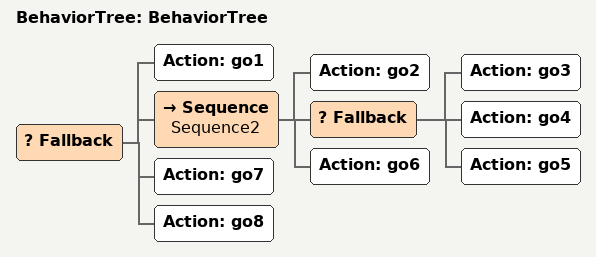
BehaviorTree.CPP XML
<?xml version="1.0"?>
<root main_tree_to_execute="BehaviorTree">
    <BehaviorTree ID="BehaviorTree">
        <Fallback>
            <Action ID="go1"/>
            <Sequence name="Sequence2">
                <Action ID="go2"/>
                <Fallback>
                    <Action ID="go3"/>
                    <Action ID="go4"/>
                    <Action ID="go5"/>
                </Fallback>
                <Action ID="go6"/>
            </Sequence>
            <Action ID="go7"/>
            <Action ID="go8"/>
        </Fallback>
    </BehaviorTree>
</root>
